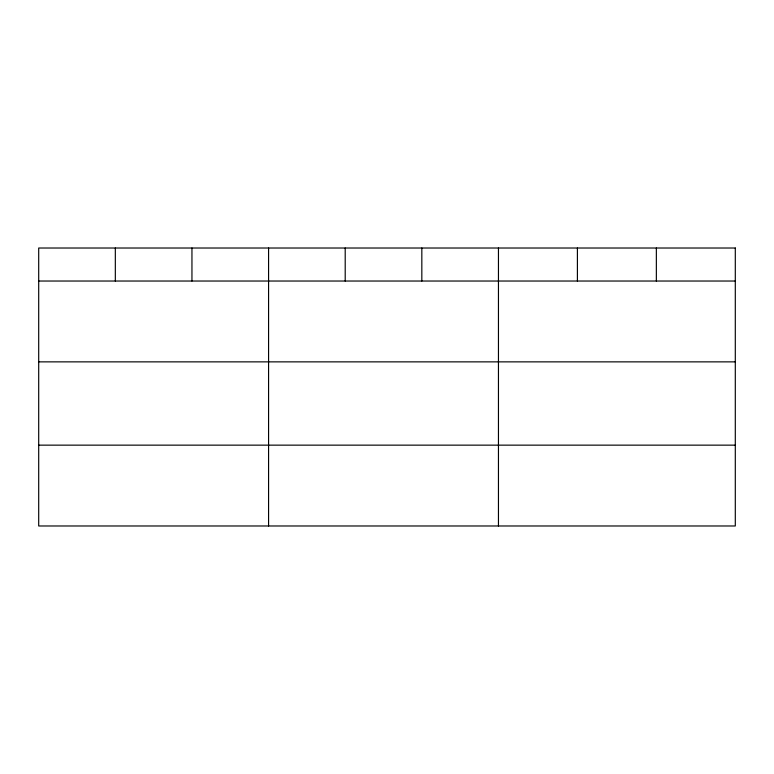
<?xml version="1.0" encoding="UTF-8"?>
<svg xmlns="http://www.w3.org/2000/svg" width="774" height="774" viewBox="0 0 774 774"><rect width="100%" height="100%" fill="white"/><g stroke="black" fill="none" stroke-linecap="round" stroke-linejoin="round"><path stroke-width="1.16" d="M38.7 281.03L735.3 281.03M38.7 361.864L735.3 361.864M38.7 445.147L735.3 445.147M656.352 248.019L656.352 281.03M577.404 248.019L577.404 281.03M498.456 248.019L498.456 525.981M421.83 248.019L421.83 281.03M345.204 248.019L345.204 281.03M268.578 248.019L268.578 525.981M191.952 248.019L191.952 281.03M115.326 248.019L115.326 281.03M735.3 248.019L38.7 248.019L38.7 525.981L735.3 525.981L735.3 248.019"/></g></svg>
